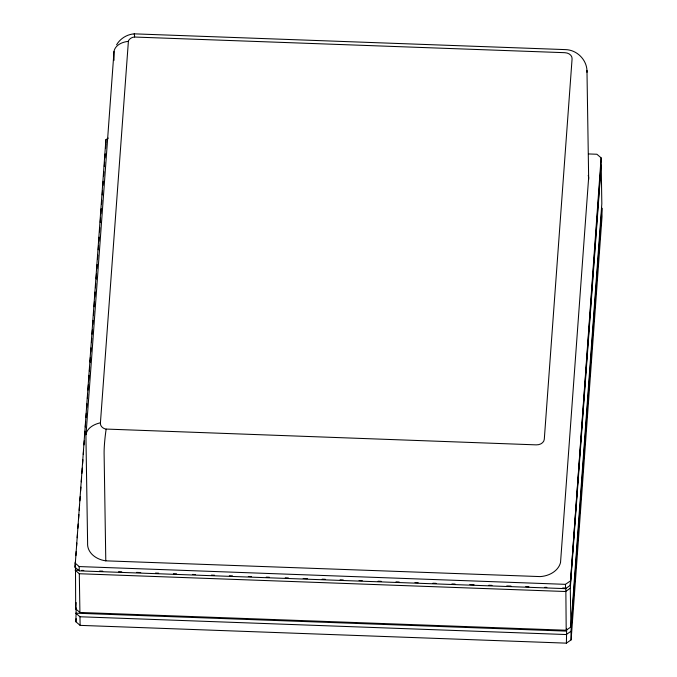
<?xml version="1.0" encoding="UTF-8"?>
<svg xmlns="http://www.w3.org/2000/svg" width="677" height="677" viewBox="0 0 677 677"><rect width="100%" height="100%" fill="white"/><g stroke="black" fill="none" stroke-linecap="round" stroke-linejoin="round"><path stroke-width="1.02" d="M588.448 153.941L596.886 154.246L601.108 157.834L601.176 162.141L570.254 585.377L565.54 588.643L79.251 570.863L75.037 567.275L105.891 139.733L108.252 138.1M75.037 567.275L75.502 560.945M75.883 555.673L76.196 551.45M76.577 546.178L76.814 543.013M77.195 537.741L77.508 533.527M77.889 528.255L78.202 524.032M78.583 518.76L78.896 514.537M79.201 510.323L79.581 505.05M79.894 500.828L80.199 496.605M80.588 491.333L80.893 487.118M81.282 481.846L81.587 477.623M81.9 473.409L82.281 468.129M82.594 463.914L82.899 459.691M83.288 454.419L83.593 450.205M83.973 444.924L84.286 440.71M84.667 435.438L84.98 431.215M85.285 427.001L85.674 421.72M85.979 417.506L86.292 413.283M86.673 408.011L86.986 403.797M87.367 398.516L87.671 394.302M87.985 390.079L88.365 384.807M88.679 380.592L89.059 375.32M89.372 371.098L89.677 366.875M90.066 361.603L90.371 357.388M90.76 352.116L91.065 347.893M91.454 342.621L91.759 338.398M92.064 334.184L92.377 329.961M92.757 324.689L93.071 320.475M93.451 315.194L93.764 310.98M94.069 306.757L94.458 301.485M94.763 297.271L95.152 291.99M95.457 287.776L95.762 283.553M96.151 278.281L96.456 274.067M96.845 268.786L97.149 264.572M97.539 259.299L97.843 255.077M98.233 249.805L98.537 245.582M98.85 241.367L99.155 237.145M99.544 231.872L99.849 227.658M100.238 222.386L100.543 218.163M100.848 213.94L101.237 208.668M101.542 204.454L101.855 200.231M102.235 194.959L102.549 190.745M102.929 185.464L103.242 181.25M103.623 175.978L103.936 171.755M104.317 166.483L104.63 162.26M104.935 158.046L105.24 153.823M105.629 148.551L105.959 144.032M75.469 564.872L75.689 608.868L79.911 612.465L566.192 630.245L570.906 626.978L601.828 203.735L601.218 165.01L570.296 588.245L570.906 626.978M90.261 362.364L90.413 360.257M96.354 279.042L96.506 276.935M86.021 434.499L113.998 51.562M75.689 608.868L76.154 602.555M76.146 607.912L75.892 621.782L80.114 625.37L566.395 643.15L571.109 639.883L602.031 216.648L601.895 208.042L570.973 631.277L571.109 639.883M75.892 621.782L76.129 618.626M100.424 422.812L128.418 40.958A7.633 5.856 -0.9 0 1 134.114 37.023L564.855 52.696A7.667 5.881 -0.9 0 1 572.082 58.848L544.291 439.263A7.667 5.881 -0.9 0 1 536.209 444.865L105.663 429.049A7.633 5.856 -0.9 0 1 100.433 423.954L100.424 422.812A21.969 14.082 1.7 0 0 85.928 435.946L87.612 543.132A22.366 17.153 -0.9 0 0 105.79 560.835L540.204 576.592A22.392 17.179 -0.9 0 0 560.531 562.519L588.651 177.619A22.392 17.179 -0.9 0 0 588.237 175.402M566.666 629.009L566.395 643.15M570.254 585.377L601.108 157.834M116.596 44.792C120.252 38.538 127.064 34.332 134.291 33.85L565.735 49.624C576.745 49.937 586.468 59.415 586.967 70.433L588.677 179.498M74.969 562.976L79.184 566.564L565.473 584.344L570.186 581.078M570.296 588.245L565.583 591.512L79.302 573.732L75.088 570.144L78.659 570.271M570.973 631.277L566.26 634.544L79.979 616.764L75.756 613.176L566.505 631.116L566.48 629.398M81.663 570.381L83.77 570.457M99.595 571.041L102.76 571.16M118.577 571.735L121.742 571.853M136.509 572.387L140.731 572.547M155.498 573.081L158.663 573.199M173.43 573.741L176.595 573.859M192.42 574.434L195.585 574.553M211.402 575.128L214.567 575.247M229.334 575.78L232.499 575.899M248.324 576.474L251.489 576.592M266.256 577.134L269.421 577.253M285.245 577.828L288.41 577.946M303.178 578.48L307.4 578.64M322.167 579.173L325.332 579.292M340.099 579.834L343.264 579.952M359.081 580.527L362.246 580.646M378.071 581.221L381.236 581.34M396.003 581.873L399.168 581.992M414.993 582.567L418.158 582.685M432.925 583.227L436.09 583.346M451.906 583.921L455.071 584.039M469.838 584.573L474.061 584.733M488.828 585.266L491.993 585.385M506.76 585.927L510.983 586.079M525.75 586.62L528.915 586.739M544.74 587.314L546.847 587.391M562.672 587.966L565.837 588.085L566.192 630.245M565.473 584.344L565.54 588.643M114.024 60.355L113.905 52.992A21.986 13.904 11.4 0 1 128.291 41.356M105.891 139.733L105.942 143.177M105.79 560.835L104.106 453.649A21.986 2.336 -83.6 0 1 106.162 429.142M79.184 566.564L79.251 570.863M79.302 573.732L79.911 612.465M79.979 616.764L80.114 625.37M586.967 70.433L586.993 72.312M134.215 34.197A21.986 0.423 87.8 0 1 134.621 36.973"/></g></svg>
